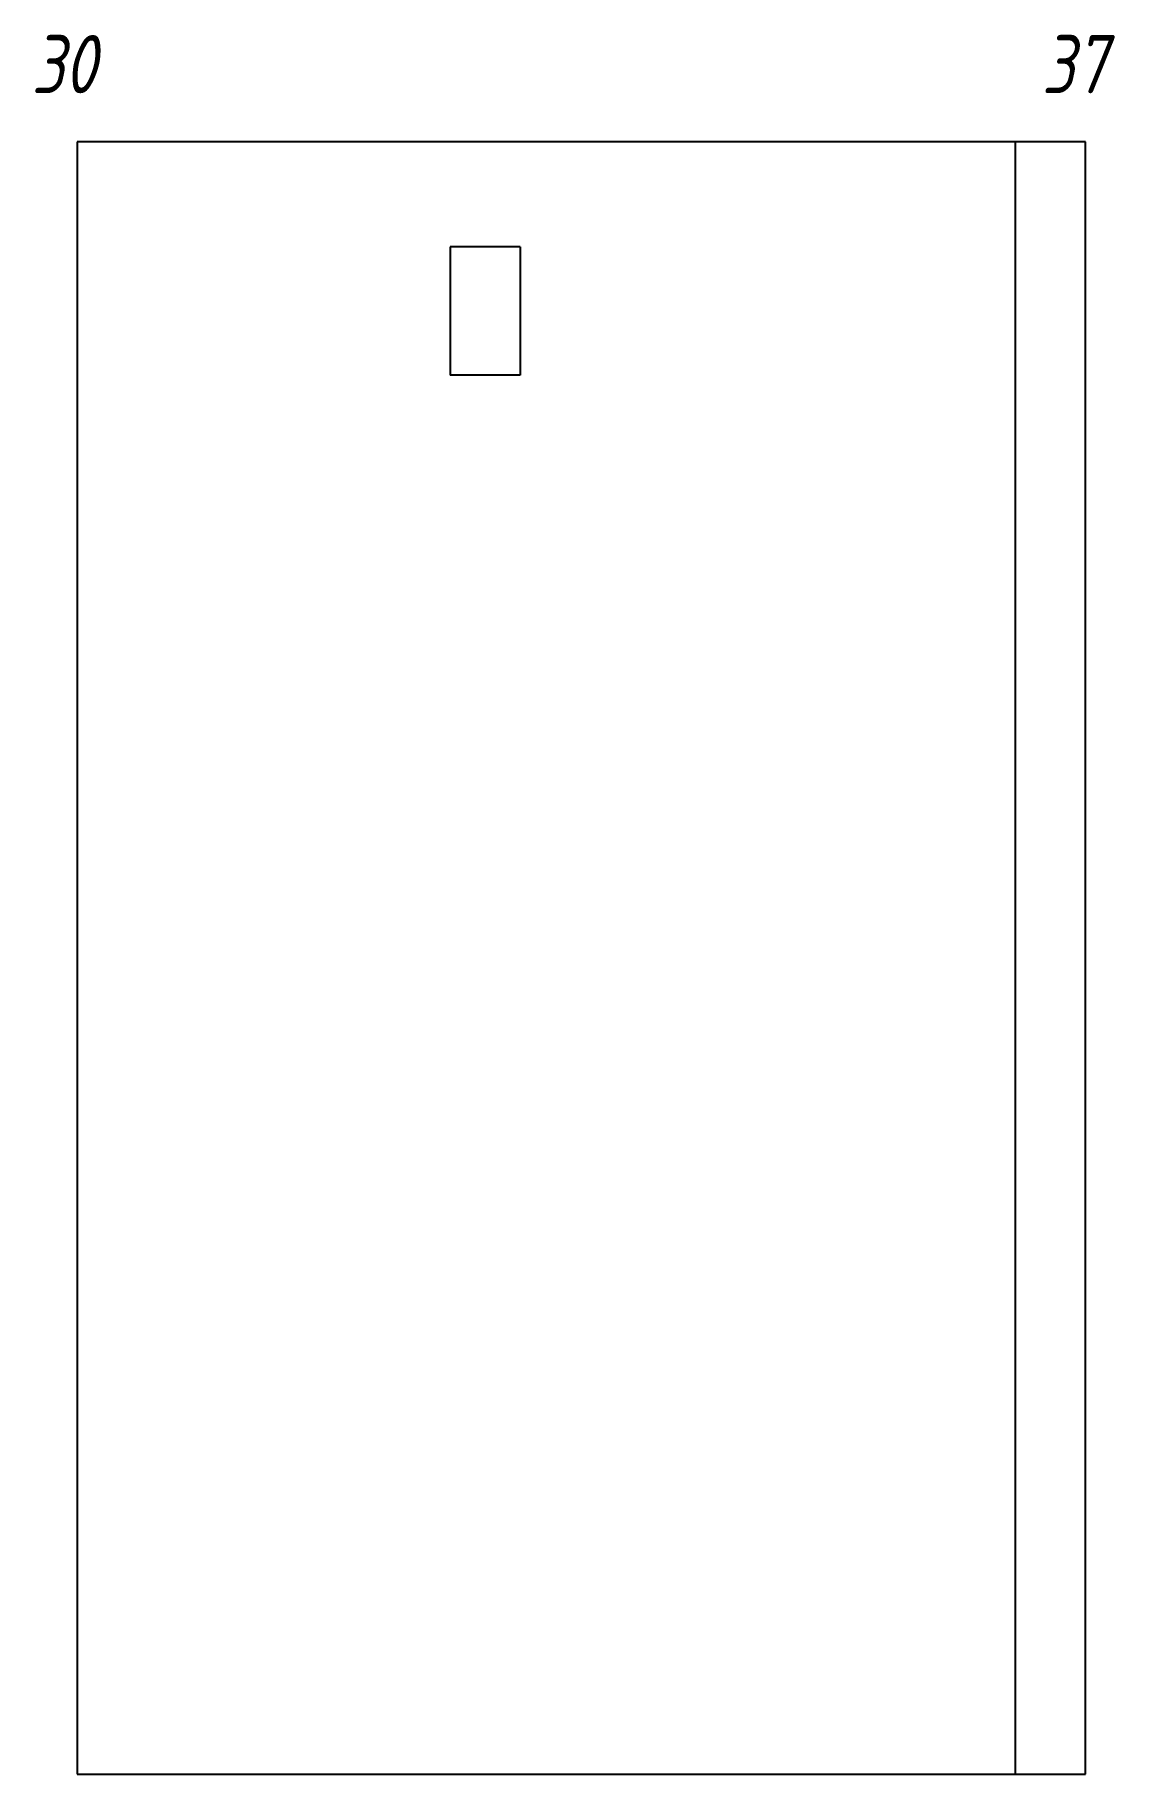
# Model space of a CAD drawing. Header units: millimetres. Extents: x -73 to 1781, y 0 to 2984.
import ezdxf
from ezdxf.enums import TextEntityAlignment as Align

# ---------------------------------------------------------------- set-up
doc = ezdxf.new("R2010")
doc.units = ezdxf.units.MM
doc.layers.add('01 Черновое', color=7, linetype='Continuous')
doc.styles.add('ГОСТ-ISOCPEUR', font='isocpeui.ttf', dxfattribs={"width": 0.8})

msp = doc.modelspace()

# ---------------------------------------------------------------- linework, layer by layer
at = {"layer": '01 Черновое'}
for p, q in [((0, 2800), (0, 0)), ((1730, 2800), (0, 2800)), ((1610, 0), (1610, 2800)), ((1730, 0), (1730, 2800)), ((640, 2620), (640, 2400)), ((760, 2620), (640, 2620)), ((760, 2620), (760, 2400)), ((760, 2400), (640, 2400)), ((0, 0), (1730, 0))]:
    msp.add_line(p, q, dxfattribs=at)

# ---------------------------------------------------------------- texts
at = {"layer": '01 Черновое', "style": 'ГОСТ-ISOCPEUR', "width": 0.8}
for s, p in [('30', (-23, 2933.7)), ('37', (1710.7, 2933.7))]:
    msp.add_text(s, height=100, dxfattribs=at).set_placement(p, align=Align.MIDDLE)

doc.saveas('drawing.dxf')
